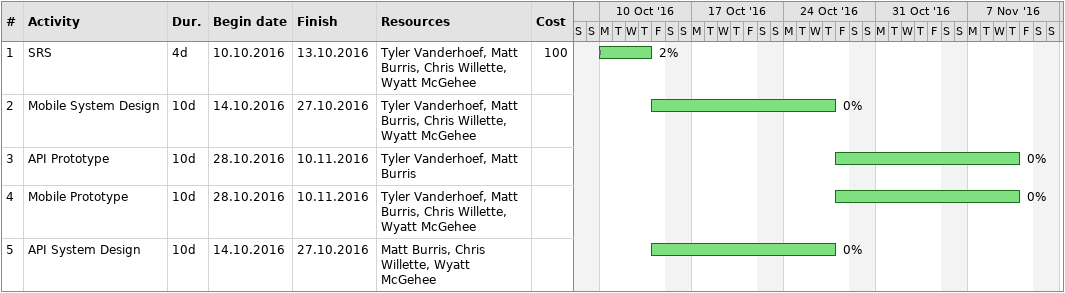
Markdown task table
| ID | Task | Duration | Start | Finish | Resources | % complete | Cost |
|---|---|---|---|---|---|---|---|
| 1 | SRS | 4d | 2016-10-10 | 2016-10-13 | Tyler Vanderhoef, Matt Burris, Chris Willette, Wyatt McGehee | 2 | 100 |
| 2 | Mobile System Design | 10d | 2016-10-14 | 2016-10-27 | Tyler Vanderhoef, Matt Burris, Chris Willette, Wyatt McGehee | 0 |  |
| 3 | API Prototype | 10d | 2016-10-28 | 2016-11-10 | Tyler Vanderhoef, Matt Burris | 0 |  |
| 4 | Mobile Prototype | 10d | 2016-10-28 | 2016-11-10 | Tyler Vanderhoef, Matt Burris, Chris Willette, Wyatt McGehee | 0 |  |
| 5 | API System Design | 10d | 2016-10-14 | 2016-10-27 | Matt Burris, Chris Willette, Wyatt McGehee | 0 |  |
